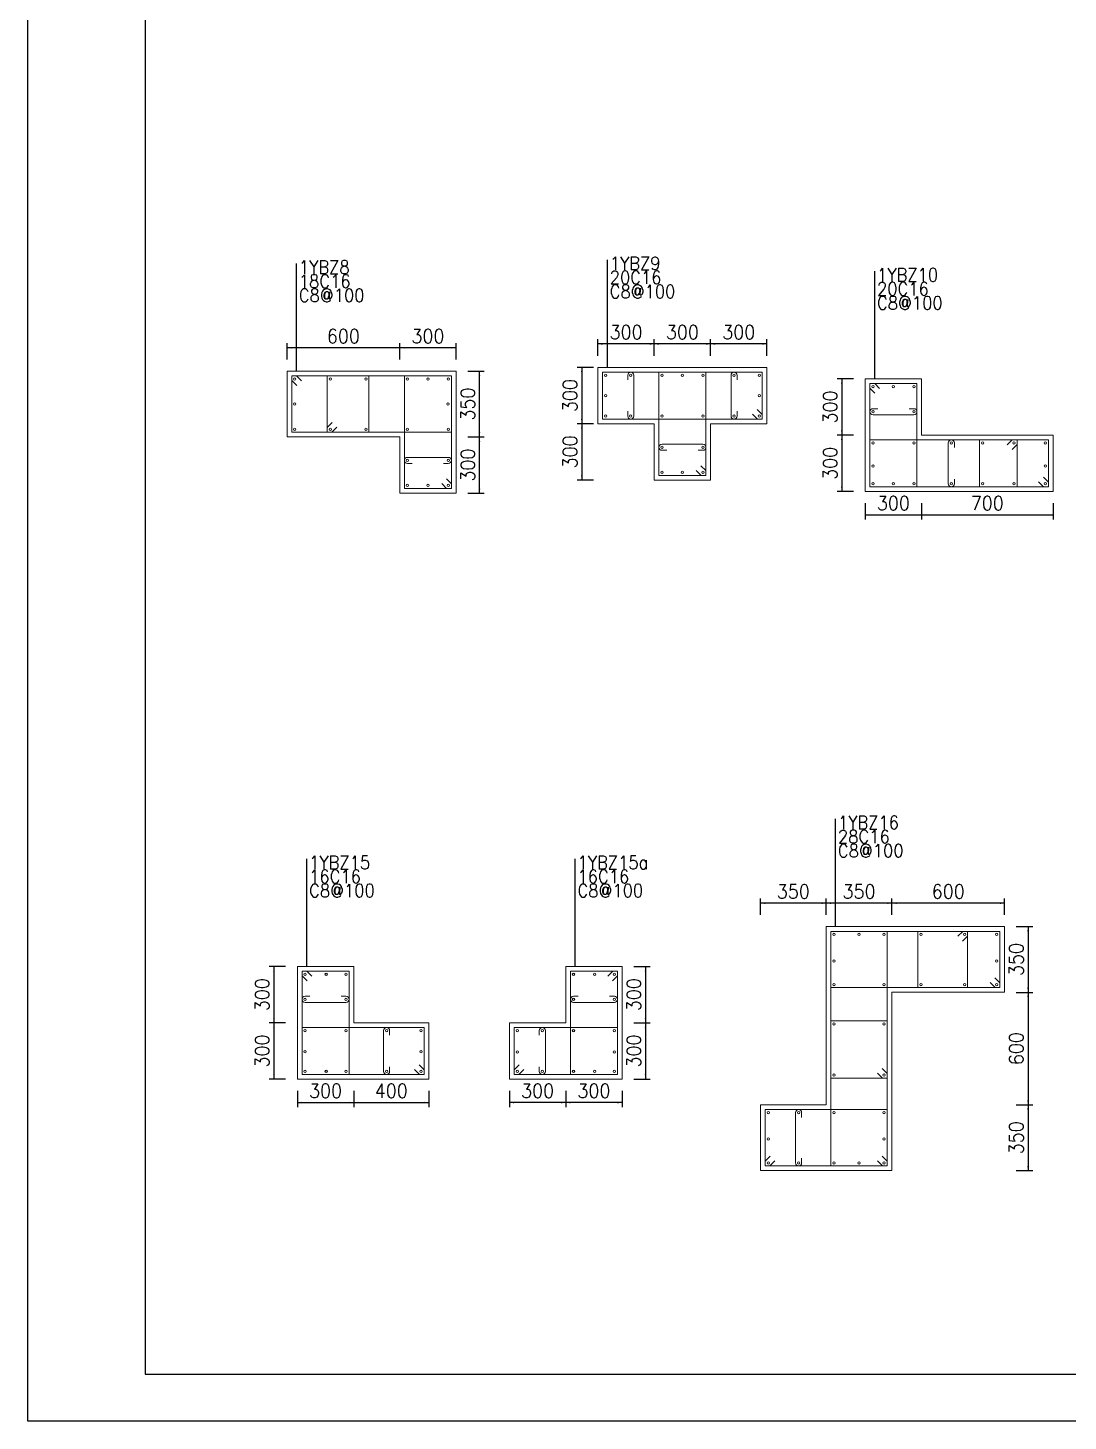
# Model space of a CAD drawing. Extents: x 292423 to 377252, y 106557 to 361882.
# Drawn here: x 292423 to 314585, y 302482 to 332182 of the extents above; entities that cross this region are included whole.
import ezdxf
from ezdxf.enums import TextEntityAlignment as Align

# ---------------------------------------------------------------- set-up
doc = ezdxf.new("R2010")
doc.units = 0
doc.header["$LTSCALE"] = 1000
for name, color, linetype in [('1508', 2, 'Continuous'), ('tk', 7, 'Continuous'), ('Y阴影', 254, 'Continuous')]:
    doc.layers.add(name, color=color, linetype=linetype)
for name, color, linetype, lineweight in [('REIN', 6, 'Continuous', 18), ('Z-柱大样外框', 7, 'ByLayer', 18), ('Z-详图标注', 3, 'Continuous', 18)]:
    doc.layers.add(name, color=color, linetype=linetype, lineweight=lineweight)
doc.styles.get("Standard").update_dxf_attribs({"font": 'standard'})
doc.dimstyles.get("Standard").update_dxf_attribs({"dimtxt": 300, "dimasz": 100, "dimexe": 100, "dimexo": 250, "dimgap": 100, "dimtad": 0, "dimtoh": 1, "dimdec": 0, "dimlfac": 0.25, "dimdsep": 46, "dimcen": 0.09, "dimclrt": 7, "dimadec": 0, "dimazin": 0, "dimtfac": 1, "dimtdec": 4, "dimtofl": 0, "dimtmove": 0, "dimatfit": 3, "dimfxl": 1, "dimtolj": 1, "dimtzin": 0, "dimarcsym": 0})

# ---------------------------------------------------------------- blocks, each defined once
blk = doc.blocks.new('*D387')
at = {"layer": 'Z-详图标注', "color": 0, "linetype": 'ByBlock', "lineweight": -2}
for p, q in [((297914, 312173), (297564, 312173)), ((297664, 312173), (297664, 310973)), ((297914, 310973), (297564, 310973))]:
    blk.add_line(p, q, dxfattribs=at)
for points in [[(297664, 312173), (297681, 312073), (297648, 312073)], [(297664, 310973), (297648, 311073), (297681, 311073)]]:
    blk.add_solid(points, dxfattribs=at)
at = {"layer": 'Z-详图标注', "color": 7, "linetype": 'Continuous', "lineweight": -2, "insert": (297414, 311573), "char_height": 300, "width": 566.67, "attachment_point": 5, "rotation": 90}
blk.add_mtext('300', dxfattribs=at)
blk = doc.blocks.new('*D0')
at = {"layer": 'Z-详图标注', "color": 0, "linetype": 'ByBlock', "lineweight": -2}
for p, q in [((297914, 310973), (297564, 310973)), ((297664, 310973), (297664, 309773)), ((297914, 309773), (297564, 309773))]:
    blk.add_line(p, q, dxfattribs=at)
for points in [[(297664, 310973), (297681, 310873), (297648, 310873)], [(297664, 309773), (297648, 309873), (297681, 309873)]]:
    blk.add_solid(points, dxfattribs=at)
at = {"layer": 'Z-详图标注', "color": 7, "linetype": 'Continuous', "lineweight": -2, "insert": (297414, 310373), "char_height": 300, "width": 566.67, "attachment_point": 5, "rotation": 90}
blk.add_mtext('300', dxfattribs=at)
blk = doc.blocks.new('*D486')
at = {"layer": 'Z-详图标注', "color": 0, "linetype": 'ByBlock', "lineweight": -2}
for p, q in [((298164, 309523), (298164, 309173)), ((299364, 309523), (299364, 309173)), ((298164, 309273), (299364, 309273))]:
    blk.add_line(p, q, dxfattribs=at)
for points in [[(298164, 309273), (298264, 309290), (298264, 309256)], [(299364, 309273), (299264, 309256), (299264, 309290)]]:
    blk.add_solid(points, dxfattribs=at)
at = {"layer": 'Z-详图标注', "color": 7, "linetype": 'Continuous', "lineweight": -2, "insert": (298764, 309523), "char_height": 300, "width": 566.67, "attachment_point": 5}
blk.add_mtext('300', dxfattribs=at)
blk = doc.blocks.new('*D545')
at = {"layer": 'Z-详图标注', "color": 0, "linetype": 'ByBlock', "lineweight": -2}
for p, q in [((299364, 309523), (299364, 309173)), ((300964, 309523), (300964, 309173)), ((299364, 309273), (300964, 309273))]:
    blk.add_line(p, q, dxfattribs=at)
for points in [[(299364, 309273), (299464, 309290), (299464, 309256)], [(300964, 309273), (300864, 309256), (300864, 309290)]]:
    blk.add_solid(points, dxfattribs=at)
at = {"layer": 'Z-详图标注', "color": 7, "linetype": 'Continuous', "lineweight": -2, "insert": (300164, 309523), "char_height": 300, "width": 576.67, "attachment_point": 5}
blk.add_mtext('400', dxfattribs=at)
blk = doc.blocks.new('*D154')
at = {"layer": 'Z-详图标注', "color": 0, "linetype": 'ByBlock', "lineweight": -2}
for p, q in [((313481, 313023), (313831, 313023)), ((313731, 313023), (313731, 311623)), ((313481, 311623), (313831, 311623))]:
    blk.add_line(p, q, dxfattribs=at)
for points in [[(313731, 313023), (313747, 312923), (313714, 312923)], [(313731, 311623), (313714, 311723), (313747, 311723)]]:
    blk.add_solid(points, dxfattribs=at)
at = {"layer": 'Z-详图标注', "color": 7, "linetype": 'Continuous', "lineweight": -2, "insert": (313481, 312323), "char_height": 300, "width": 566.67, "attachment_point": 5, "rotation": 90}
blk.add_mtext('350', dxfattribs=at)
blk = doc.blocks.new('*D649')
at = {"layer": 'Z-详图标注', "color": 0, "linetype": 'ByBlock', "lineweight": -2}
for p, q in [((313481, 311623), (313831, 311623)), ((313731, 311623), (313731, 309223)), ((313481, 309223), (313831, 309223))]:
    blk.add_line(p, q, dxfattribs=at)
for points in [[(313731, 311623), (313747, 311523), (313714, 311523)], [(313731, 309223), (313714, 309323), (313747, 309323)]]:
    blk.add_solid(points, dxfattribs=at)
at = {"layer": 'Z-详图标注', "color": 7, "linetype": 'Continuous', "lineweight": -2, "insert": (313481, 310423), "char_height": 300, "width": 556.67, "attachment_point": 5, "rotation": 90}
blk.add_mtext('600', dxfattribs=at)
blk = doc.blocks.new('*D255')
at = {"layer": 'Z-详图标注', "color": 0, "linetype": 'ByBlock', "lineweight": -2}
for p, q in [((313481, 309223), (313831, 309223)), ((313731, 309223), (313731, 307823)), ((313481, 307823), (313831, 307823))]:
    blk.add_line(p, q, dxfattribs=at)
for points in [[(313731, 309223), (313747, 309123), (313714, 309123)], [(313731, 307823), (313714, 307923), (313747, 307923)]]:
    blk.add_solid(points, dxfattribs=at)
at = {"layer": 'Z-详图标注', "color": 7, "linetype": 'Continuous', "lineweight": -2, "insert": (313481, 308523), "char_height": 300, "width": 566.67, "attachment_point": 5, "rotation": 90}
blk.add_mtext('350', dxfattribs=at)
blk = doc.blocks.new('*D314')
at = {"layer": 'Z-详图标注', "color": 0, "linetype": 'ByBlock', "lineweight": -2}
for p, q in [((310831, 313273), (310831, 313623)), ((313231, 313523), (310831, 313523)), ((313231, 313273), (313231, 313623))]:
    blk.add_line(p, q, dxfattribs=at)
for points in [[(310831, 313523), (310931, 313540), (310931, 313506)], [(313231, 313523), (313131, 313506), (313131, 313540)]]:
    blk.add_solid(points, dxfattribs=at)
at = {"layer": 'Z-详图标注', "color": 7, "linetype": 'Continuous', "lineweight": -2, "insert": (312031, 313773), "char_height": 300, "width": 556.67, "attachment_point": 5}
blk.add_mtext('600', dxfattribs=at)
blk = doc.blocks.new('*D801')
at = {"layer": 'Z-详图标注', "color": 0, "linetype": 'ByBlock', "lineweight": -2}
for p, q in [((309431, 313273), (309431, 313623)), ((310831, 313523), (309431, 313523)), ((310831, 313273), (310831, 313623))]:
    blk.add_line(p, q, dxfattribs=at)
for points in [[(309431, 313523), (309531, 313540), (309531, 313506)], [(310831, 313523), (310731, 313506), (310731, 313540)]]:
    blk.add_solid(points, dxfattribs=at)
at = {"layer": 'Z-详图标注', "color": 7, "linetype": 'Continuous', "lineweight": -2, "insert": (310131, 313773), "char_height": 300, "width": 566.67, "attachment_point": 5}
blk.add_mtext('350', dxfattribs=at)
blk = doc.blocks.new('*D417')
at = {"layer": 'Z-详图标注', "color": 0, "linetype": 'ByBlock', "lineweight": -2}
for p, q in [((308031, 313273), (308031, 313623)), ((309431, 313523), (308031, 313523)), ((309431, 313273), (309431, 313623))]:
    blk.add_line(p, q, dxfattribs=at)
for points in [[(308031, 313523), (308131, 313540), (308131, 313506)], [(309431, 313523), (309331, 313506), (309331, 313540)]]:
    blk.add_solid(points, dxfattribs=at)
at = {"layer": 'Z-详图标注', "color": 7, "linetype": 'Continuous', "lineweight": -2, "insert": (308731, 313773), "char_height": 300, "width": 566.67, "attachment_point": 5}
blk.add_mtext('350', dxfattribs=at)
blk = doc.blocks.new('*D512')
at = {"layer": 'Z-详图标注', "color": 0, "linetype": 'ByBlock', "lineweight": -2}
for p, q in [((305332, 312173), (305682, 312173)), ((305582, 312173), (305582, 310973)), ((305332, 310973), (305682, 310973))]:
    blk.add_line(p, q, dxfattribs=at)
for points in [[(305582, 312173), (305599, 312073), (305565, 312073)], [(305582, 310973), (305565, 311073), (305599, 311073)]]:
    blk.add_solid(points, dxfattribs=at)
at = {"layer": 'Z-详图标注', "color": 7, "linetype": 'Continuous', "lineweight": -2, "insert": (305332, 311573), "char_height": 300, "width": 566.67, "attachment_point": 5, "rotation": 90}
blk.add_mtext('300', dxfattribs=at)
blk = doc.blocks.new('*D118')
at = {"layer": 'Z-详图标注', "color": 0, "linetype": 'ByBlock', "lineweight": -2}
for p, q in [((305332, 310973), (305682, 310973)), ((305582, 310973), (305582, 309773)), ((305332, 309773), (305682, 309773))]:
    blk.add_line(p, q, dxfattribs=at)
for points in [[(305582, 310973), (305599, 310873), (305565, 310873)], [(305582, 309773), (305565, 309873), (305599, 309873)]]:
    blk.add_solid(points, dxfattribs=at)
at = {"layer": 'Z-详图标注', "color": 7, "linetype": 'Continuous', "lineweight": -2, "insert": (305332, 310373), "char_height": 300, "width": 566.67, "attachment_point": 5, "rotation": 90}
blk.add_mtext('300', dxfattribs=at)
blk = doc.blocks.new('*D613')
at = {"layer": 'Z-详图标注', "color": 0, "linetype": 'ByBlock', "lineweight": -2}
for p, q in [((303882, 309523), (303882, 309173)), ((305082, 309523), (305082, 309173)), ((305082, 309273), (303882, 309273))]:
    blk.add_line(p, q, dxfattribs=at)
for points in [[(303882, 309273), (303982, 309290), (303982, 309256)], [(305082, 309273), (304982, 309256), (304982, 309290)]]:
    blk.add_solid(points, dxfattribs=at)
at = {"layer": 'Z-详图标注', "color": 7, "linetype": 'Continuous', "lineweight": -2, "insert": (304482, 309523), "char_height": 300, "width": 566.67, "attachment_point": 5}
blk.add_mtext('300', dxfattribs=at)
blk = doc.blocks.new('*D221')
at = {"layer": 'Z-详图标注', "color": 0, "linetype": 'ByBlock', "lineweight": -2}
for p, q in [((302682, 309523), (302682, 309173)), ((303882, 309523), (303882, 309173)), ((303882, 309273), (302682, 309273))]:
    blk.add_line(p, q, dxfattribs=at)
for points in [[(302682, 309273), (302782, 309290), (302782, 309256)], [(303882, 309273), (303782, 309256), (303782, 309290)]]:
    blk.add_solid(points, dxfattribs=at)
at = {"layer": 'Z-详图标注', "color": 7, "linetype": 'Continuous', "lineweight": -2, "insert": (303282, 309523), "char_height": 300, "width": 566.67, "attachment_point": 5}
blk.add_mtext('300', dxfattribs=at)
blk = doc.blocks.new('A1tk')
at = {"layer": 'tk', "color": 5}
blk.add_lwpolyline([(0, 0), (0, 59400), (84100, 59400), (84100, 0)], close=True, dxfattribs=at)
at = {"layer": 'tk'}
blk.add_lwpolyline([(2500, 1000), (83100, 1000), (83100, 58400), (2500, 58400)], close=True, dxfattribs=at)
blk = doc.blocks.new('*D45')
at = {"layer": 'Z-详图标注', "color": 0, "linetype": 'ByBlock', "lineweight": -2}
for p, q in [((310013, 324700), (309663, 324700)), ((309763, 324700), (309763, 323500)), ((310013, 323500), (309663, 323500))]:
    blk.add_line(p, q, dxfattribs=at)
for points in [[(309763, 324700), (309780, 324600), (309747, 324600)], [(309763, 323500), (309747, 323600), (309780, 323600)]]:
    blk.add_solid(points, dxfattribs=at)
at = {"layer": 'Z-详图标注', "color": 7, "linetype": 'Continuous', "lineweight": -2, "insert": (309513, 324100), "char_height": 300, "width": 566.67, "attachment_point": 5, "rotation": 90}
blk.add_mtext('300', dxfattribs=at)
blk = doc.blocks.new('*D544')
at = {"layer": 'Z-详图标注', "color": 0, "linetype": 'ByBlock', "lineweight": -2}
for p, q in [((310013, 323500), (309663, 323500)), ((309763, 323500), (309763, 322300)), ((310013, 322300), (309663, 322300))]:
    blk.add_line(p, q, dxfattribs=at)
for points in [[(309763, 323500), (309780, 323400), (309747, 323400)], [(309763, 322300), (309747, 322400), (309780, 322400)]]:
    blk.add_solid(points, dxfattribs=at)
at = {"layer": 'Z-详图标注', "color": 7, "linetype": 'Continuous', "lineweight": -2, "insert": (309513, 322900), "char_height": 300, "width": 566.67, "attachment_point": 5, "rotation": 90}
blk.add_mtext('300', dxfattribs=at)
blk = doc.blocks.new('*D152')
at = {"layer": 'Z-详图标注', "color": 0, "linetype": 'ByBlock', "lineweight": -2}
for p, q in [((310263, 322050), (310263, 321700)), ((311463, 322050), (311463, 321700)), ((310263, 321800), (311463, 321800))]:
    blk.add_line(p, q, dxfattribs=at)
for points in [[(310263, 321800), (310363, 321816), (310363, 321783)], [(311463, 321800), (311363, 321783), (311363, 321816)]]:
    blk.add_solid(points, dxfattribs=at)
at = {"layer": 'Z-详图标注', "color": 7, "linetype": 'Continuous', "lineweight": -2, "insert": (310863, 322050), "char_height": 300, "width": 566.67, "attachment_point": 5}
blk.add_mtext('300', dxfattribs=at)
blk = doc.blocks.new('*D645')
at = {"layer": 'Z-详图标注', "color": 0, "linetype": 'ByBlock', "lineweight": -2}
for p, q in [((311463, 322050), (311463, 321700)), ((314263, 322050), (314263, 321700)), ((311463, 321800), (314263, 321800))]:
    blk.add_line(p, q, dxfattribs=at)
for points in [[(311463, 321800), (311563, 321816), (311563, 321783)], [(314263, 321800), (314163, 321783), (314163, 321816)]]:
    blk.add_solid(points, dxfattribs=at)
at = {"layer": 'Z-详图标注', "color": 7, "linetype": 'Continuous', "lineweight": -2, "insert": (312863, 322050), "char_height": 300, "width": 566.67, "attachment_point": 5}
blk.add_mtext('700', dxfattribs=at)
blk = doc.blocks.new('*D5')
at = {"layer": 'Z-详图标注', "color": 0, "linetype": 'ByBlock', "lineweight": -2}
for p, q in [((306968, 325194), (306968, 325544)), ((308168, 325194), (308168, 325544)), ((308168, 325444), (306968, 325444))]:
    blk.add_line(p, q, dxfattribs=at)
for points in [[(306968, 325444), (307068, 325460), (307068, 325427)], [(308168, 325444), (308068, 325427), (308068, 325460)]]:
    blk.add_solid(points, dxfattribs=at)
at = {"layer": 'Z-详图标注', "color": 7, "linetype": 'Continuous', "lineweight": -2, "insert": (307568, 325694), "char_height": 300, "width": 566.67, "attachment_point": 5}
blk.add_mtext('300', dxfattribs=at)
blk = doc.blocks.new('*D502')
at = {"layer": 'Z-详图标注', "color": 0, "linetype": 'ByBlock', "lineweight": -2}
for p, q in [((305768, 325194), (305768, 325544)), ((306968, 325194), (306968, 325544)), ((306968, 325444), (305768, 325444))]:
    blk.add_line(p, q, dxfattribs=at)
for points in [[(305768, 325444), (305868, 325460), (305868, 325427)], [(306968, 325444), (306868, 325427), (306868, 325460)]]:
    blk.add_solid(points, dxfattribs=at)
at = {"layer": 'Z-详图标注', "color": 7, "linetype": 'Continuous', "lineweight": -2, "insert": (306368, 325694), "char_height": 300, "width": 566.67, "attachment_point": 5}
blk.add_mtext('300', dxfattribs=at)
blk = doc.blocks.new('*D392')
at = {"layer": 'Z-详图标注', "color": 0, "linetype": 'ByBlock', "lineweight": -2}
for p, q in [((304568, 325194), (304568, 325544)), ((305768, 325194), (305768, 325544)), ((305768, 325444), (304568, 325444))]:
    blk.add_line(p, q, dxfattribs=at)
for points in [[(304568, 325444), (304668, 325460), (304668, 325427)], [(305768, 325444), (305668, 325427), (305668, 325460)]]:
    blk.add_solid(points, dxfattribs=at)
at = {"layer": 'Z-详图标注', "color": 7, "linetype": 'Continuous', "lineweight": -2, "insert": (305168, 325694), "char_height": 300, "width": 566.67, "attachment_point": 5}
blk.add_mtext('300', dxfattribs=at)
blk = doc.blocks.new('*D4')
at = {"layer": 'Z-详图标注', "color": 0, "linetype": 'ByBlock', "lineweight": -2}
for p, q in [((304473, 324944), (304123, 324944)), ((304223, 324944), (304223, 323744)), ((304473, 323744), (304123, 323744))]:
    blk.add_line(p, q, dxfattribs=at)
for points in [[(304223, 324944), (304240, 324844), (304207, 324844)], [(304223, 323744), (304207, 323844), (304240, 323844)]]:
    blk.add_solid(points, dxfattribs=at)
at = {"layer": 'Z-详图标注', "color": 7, "linetype": 'Continuous', "lineweight": -2, "insert": (303973, 324344), "char_height": 300, "width": 566.67, "attachment_point": 5, "rotation": 90}
blk.add_mtext('300', dxfattribs=at)
blk = doc.blocks.new('*D490')
at = {"layer": 'Z-详图标注', "color": 0, "linetype": 'ByBlock', "lineweight": -2}
for p, q in [((304473, 323744), (304123, 323744)), ((304223, 323744), (304223, 322544)), ((304473, 322544), (304123, 322544))]:
    blk.add_line(p, q, dxfattribs=at)
for points in [[(304223, 323744), (304240, 323644), (304207, 323644)], [(304223, 322544), (304207, 322644), (304240, 322644)]]:
    blk.add_solid(points, dxfattribs=at)
at = {"layer": 'Z-详图标注', "color": 7, "linetype": 'Continuous', "lineweight": -2, "insert": (303973, 323144), "char_height": 300, "width": 566.67, "attachment_point": 5, "rotation": 90}
blk.add_mtext('300', dxfattribs=at)
blk = doc.blocks.new('*D797')
at = {"layer": 'Z-详图标注', "color": 0, "linetype": 'ByBlock', "lineweight": -2}
for p, q in [((301795, 323462), (302145, 323462)), ((302045, 322262), (302045, 323462)), ((301795, 322262), (302145, 322262))]:
    blk.add_line(p, q, dxfattribs=at)
for points in [[(302045, 323462), (302061, 323362), (302028, 323362)], [(302045, 322262), (302028, 322362), (302061, 322362)]]:
    blk.add_solid(points, dxfattribs=at)
at = {"layer": 'Z-详图标注', "color": 7, "linetype": 'Continuous', "lineweight": -2, "insert": (301795, 322862), "char_height": 300, "width": 566.67, "attachment_point": 5, "rotation": 90}
blk.add_mtext('300', dxfattribs=at)
blk = doc.blocks.new('*D855')
at = {"layer": 'Z-详图标注', "color": 0, "linetype": 'ByBlock', "lineweight": -2}
for p, q in [((301795, 324862), (302145, 324862)), ((302045, 323462), (302045, 324862)), ((301795, 323462), (302145, 323462))]:
    blk.add_line(p, q, dxfattribs=at)
for points in [[(302045, 324862), (302061, 324762), (302028, 324762)], [(302045, 323462), (302028, 323562), (302061, 323562)]]:
    blk.add_solid(points, dxfattribs=at)
at = {"layer": 'Z-详图标注', "color": 7, "linetype": 'Continuous', "lineweight": -2, "insert": (301795, 324162), "char_height": 300, "width": 566.67, "attachment_point": 5, "rotation": 90}
blk.add_mtext('350', dxfattribs=at)
blk = doc.blocks.new('*D471')
at = {"layer": 'Z-详图标注', "color": 0, "linetype": 'ByBlock', "lineweight": -2}
for p, q in [((300345, 325112), (300345, 325462)), ((301545, 325362), (300345, 325362)), ((301545, 325112), (301545, 325462))]:
    blk.add_line(p, q, dxfattribs=at)
for points in [[(300345, 325362), (300445, 325379), (300445, 325346)], [(301545, 325362), (301445, 325346), (301445, 325379)]]:
    blk.add_solid(points, dxfattribs=at)
at = {"layer": 'Z-详图标注', "color": 7, "linetype": 'Continuous', "lineweight": -2, "insert": (300945, 325612), "char_height": 300, "width": 566.67, "attachment_point": 5}
blk.add_mtext('300', dxfattribs=at)
blk = doc.blocks.new('*D88')
at = {"layer": 'Z-详图标注', "color": 0, "linetype": 'ByBlock', "lineweight": -2}
for p, q in [((297945, 325112), (297945, 325462)), ((300345, 325362), (297945, 325362)), ((300345, 325112), (300345, 325462))]:
    blk.add_line(p, q, dxfattribs=at)
for points in [[(297945, 325362), (298045, 325379), (298045, 325346)], [(300345, 325362), (300245, 325346), (300245, 325379)]]:
    blk.add_solid(points, dxfattribs=at)
at = {"layer": 'Z-详图标注', "color": 7, "linetype": 'Continuous', "lineweight": -2, "insert": (299145, 325612), "char_height": 300, "width": 556.67, "attachment_point": 5}
blk.add_mtext('600', dxfattribs=at)

msp = doc.modelspace()

# ---------------------------------------------------------------- linework, layer by layer
at = {"layer": 'REIN', "color": 6}
for points in [[(298150.8, 324556.2), (298044.7, 324662.3), (298044.7, 324762.3), (301444.7, 324762.3), (301444.7, 323562.3), (298044.7, 323562.3), (298044.7, 324762.3), (298144.7, 324762.3), (298250.8, 324656.2)], [(299007.4, 323668.3), (298901.4, 323562.3), (298801.4, 323562.3), (298801.4, 324762.3), (299688, 324762.3), (299688, 323562.3), (298801.4, 323562.3), (298801.4, 323662.3), (298907.4, 323768.3)], [(301338.6, 322568.3), (301444.7, 322462.3), (301444.7, 322362.3), (300444.7, 322362.3), (300444.7, 324762.3), (301444.7, 324762.3), (301444.7, 322362.3), (301344.7, 322362.3), (301238.6, 322468.3)], [(307962.1, 324049.6), (308068.2, 323943.5), (308068.2, 323843.5), (304668.2, 323843.5), (304668.2, 324843.5), (308068.2, 324843.5), (308068.2, 323843.5), (307968.2, 323843.5), (307862.1, 323949.6)], [(306762.1, 322849.6), (306868.2, 322743.5), (306868.2, 322643.5), (305868.2, 322643.5), (305868.2, 324843.5), (306868.2, 324843.5), (306868.2, 322643.5), (306768.2, 322643.5), (306662.1, 322749.6)], [(310469.4, 324393.6), (310363.4, 324499.7), (310363.4, 324599.7), (311363.4, 324599.7), (311363.4, 322399.7), (310363.4, 322399.7), (310363.4, 324599.7), (310463.4, 324599.7), (310569.4, 324493.6)], [(314057.3, 322605.8), (314163.4, 322499.7), (314163.4, 322399.7), (310363.4, 322399.7), (310363.4, 323399.7), (314163.4, 323399.7), (314163.4, 322399.7), (314063.4, 322399.7), (313957.3, 322505.8)], [(313289.8, 323293.6), (313395.9, 323399.7), (313495.9, 323399.7), (313495.9, 322399.7), (312698.4, 322399.7), (312698.4, 323399.7), (313495.9, 323399.7), (313495.9, 323299.7), (313389.8, 323193.6)], [(313024.5, 311929.2), (313130.6, 311823.1), (313130.6, 311723.1), (309530.6, 311723.1), (309530.6, 312923.1), (313130.6, 312923.1), (313130.6, 311723.1), (313030.6, 311723.1), (312924.5, 311829.2)], [(310624.5, 308129.2), (310730.6, 308023.1), (310730.6, 307923.1), (309530.6, 307923.1), (309530.6, 312923.1), (310730.6, 312923.1), (310730.6, 307923.1), (310630.6, 307923.1), (310524.5, 308029.2)], [(312237.7, 312817.1), (312343.7, 312923.1), (312443.7, 312923.1), (312443.7, 311723.1), (311382.6, 311723.1), (311382.6, 312923.1), (312443.7, 312923.1), (312443.7, 312823.1), (312337.7, 312717.1)], [(298370.2, 311867.1), (298264.2, 311973.1), (298264.2, 312073.1), (299264.2, 312073.1), (299264.2, 309873.1), (298264.2, 309873.1), (298264.2, 312073.1), (298364.2, 312073.1), (298470.2, 311967.1)], [(304876, 311867.1), (304982, 311973.1), (304982, 312073.1), (303982, 312073.1), (303982, 309873.1), (304982, 309873.1), (304982, 312073.1), (304882, 312073.1), (304776, 311967.1)], [(310624.5, 310000.8), (310730.6, 309894.7), (310730.6, 309794.7), (309530.6, 309794.7), (309530.6, 311014.7), (310730.6, 311014.7), (310730.6, 309794.7), (310630.6, 309794.7), (310524.5, 309900.8)], [(300758.1, 310079.2), (300864.2, 309973.1), (300864.2, 309873.1), (298264.2, 309873.1), (298264.2, 310873.1), (300864.2, 310873.1), (300864.2, 309873.1), (300764.2, 309873.1), (300658.1, 309979.2)], [(302888.1, 310079.2), (302782, 309973.1), (302782, 309873.1), (304982, 309873.1), (304982, 310873.1), (302782, 310873.1), (302782, 309873.1), (302882, 309873.1), (302988.1, 309979.2)], [(308336.7, 308029.2), (308230.6, 307923.1), (308130.6, 307923.1), (308130.6, 309123.1), (310730.6, 309123.1), (310730.6, 307923.1), (308130.6, 307923.1), (308130.6, 308023.1), (308236.7, 308129.2)]]:
    msp.add_lwpolyline(points, dxfattribs=at)
for points in [[(298084.7, 324697.3, 1), (298134.7, 324697.3, 1)], [(298841.4, 324697.3, 1), (298891.4, 324697.3, 1)], [(299598, 324697.3, 1), (299648, 324697.3, 1)], [(300484.7, 324697.3, 1), (300534.7, 324697.3, 1)], [(300919.7, 324697.3, 1), (300969.7, 324697.3, 1)], [(301354.7, 324697.3, 1), (301404.7, 324697.3, 1)], [(304708.2, 324778.5, 1), (304758.2, 324778.5, 1)], [(305243.2, 324778.5, 1), (305293.2, 324778.5, 1)], [(305908.2, 324778.5, 1), (305958.2, 324778.5, 1)], [(306343.2, 324778.5, 1), (306393.2, 324778.5, 1)], [(306778.2, 324778.5, 1), (306828.2, 324778.5, 1)], [(307443.2, 324778.5, 1), (307493.2, 324778.5, 1)], [(307978.2, 324778.5, 1), (308028.2, 324778.5, 1)], [(304708.2, 324343.5, 1), (304758.2, 324343.5, 1)], [(307978.2, 324343.5, 1), (308028.2, 324343.5, 1)], [(310403.4, 324534.7, 1), (310453.4, 324534.7, 1)], [(310835.3, 324534.7, 1), (310885.3, 324534.7, 1)], [(311273.4, 324534.7, 1), (311323.4, 324534.7, 1)], [(298084.7, 324162.3, 1), (298134.7, 324162.3, 1)], [(301347.9, 324162.3, 1), (301397.9, 324162.3, 1)], [(304708.2, 323908.5, 1), (304758.2, 323908.5, 1)], [(305243.2, 323908.5, 1), (305293.2, 323908.5, 1)], [(305908.2, 323908.5, 1), (305958.2, 323908.5, 1)], [(306778.2, 323908.5, 1), (306828.2, 323908.5, 1)], [(307443.2, 323908.5, 1), (307493.2, 323908.5, 1)], [(307978.2, 323908.5, 1), (308028.2, 323908.5, 1)], [(310403.4, 323999.7, 1), (310453.4, 323999.7, 1)], [(311273.4, 323999.7, 1), (311323.4, 323999.7, 1)], [(298084.7, 323627.3, 1), (298134.7, 323627.3, 1)], [(298841.4, 323627.3, 1), (298891.4, 323627.3, 1)], [(299598, 323627.3, 1), (299648, 323627.3, 1)], [(300484.7, 323627.3, 1), (300534.7, 323627.3, 1)], [(301354.7, 323627.3, 1), (301404.7, 323627.3, 1)], [(305908.2, 323243.5, 1), (305958.2, 323243.5, 1)], [(306778.2, 323243.5, 1), (306828.2, 323243.5, 1)], [(310403.4, 323334.7, 1), (310453.4, 323334.7, 1)], [(311273.4, 323334.7, 1), (311323.4, 323334.7, 1)], [(312070.9, 323334.7, 1), (312120.9, 323334.7, 1)], [(312738.4, 323334.7, 1), (312788.4, 323334.7, 1)], [(313405.9, 323334.7, 1), (313455.9, 323334.7, 1)], [(314073.4, 323334.7, 1), (314123.4, 323334.7, 1)], [(300484.7, 322962.3, 1), (300534.7, 322962.3, 1)], [(301354.7, 322962.3, 1), (301404.7, 322962.3, 1)], [(310403.4, 322842.6, 1), (310453.4, 322842.6, 1)], [(314073.4, 322842.6, 1), (314123.4, 322842.6, 1)], [(305908.2, 322708.5, 1), (305958.2, 322708.5, 1)], [(306343.2, 322708.5, 1), (306393.2, 322708.5, 1)], [(306778.2, 322708.5, 1), (306828.2, 322708.5, 1)], [(300484.7, 322427.3, 1), (300534.7, 322427.3, 1)], [(300919.7, 322427.3, 1), (300969.7, 322427.3, 1)], [(301354.7, 322427.3, 1), (301404.7, 322427.3, 1)], [(310403.4, 322464.7, 1), (310453.4, 322464.7, 1)], [(310835.3, 322464.7, 1), (310885.3, 322464.7, 1)], [(311273.4, 322464.7, 1), (311323.4, 322464.7, 1)], [(312070.9, 322464.7, 1), (312120.9, 322464.7, 1)], [(312738.4, 322464.7, 1), (312788.4, 322464.7, 1)], [(313405.9, 322464.7, 1), (313455.9, 322464.7, 1)], [(314073.4, 322464.7, 1), (314123.4, 322464.7, 1)], [(309570.6, 312858.1, 1), (309620.6, 312858.1, 1)], [(310105, 312858.1, 1), (310155, 312858.1, 1)], [(310640.6, 312858.1, 1), (310690.6, 312858.1, 1)], [(311422.6, 312858.1, 1), (311472.6, 312858.1, 1)], [(312353.7, 312858.1, 1), (312403.7, 312858.1, 1)], [(313040.6, 312858.1, 1), (313090.6, 312858.1, 1)], [(309570.6, 312288.2, 1), (309620.6, 312288.2, 1)], [(313040.6, 312288.2, 1), (313090.6, 312288.2, 1)], [(298304.2, 312008.1, 1), (298354.2, 312008.1, 1)], [(298752.6, 312008.1, 1), (298802.6, 312008.1, 1)], [(299174.2, 312008.1, 1), (299224.2, 312008.1, 1)], [(304072, 312008.1, -1), (304022, 312008.1, -1)], [(304523.3, 312008.1, -1), (304473.3, 312008.1, -1)], [(304942, 312008.1, -1), (304892, 312008.1, -1)], [(309570.6, 311788.1, 1), (309620.6, 311788.1, 1)], [(310640.6, 311788.1, 1), (310690.6, 311788.1, 1)], [(311422.6, 311788.1, 1), (311472.6, 311788.1, 1)], [(312353.7, 311788.1, 1), (312403.7, 311788.1, 1)], [(313040.6, 311788.1, 1), (313090.6, 311788.1, 1)], [(298304.2, 311473.1, 1), (298354.2, 311473.1, 1)], [(299174.2, 311473.1, 1), (299224.2, 311473.1, 1)], [(304072, 311473.1, -1), (304022, 311473.1, -1)], [(304942, 311473.1, -1), (304892, 311473.1, -1)], [(309570.6, 310949.7, 1), (309620.6, 310949.7, 1)], [(310640.6, 310949.7, 1), (310690.6, 310949.7, 1)], [(298304.2, 310808.1, 1), (298354.2, 310808.1, 1)], [(299174.2, 310808.1, 1), (299224.2, 310808.1, 1)], [(300039.2, 310808.1, 1), (300089.2, 310808.1, 1)], [(300774.2, 310808.1, 1), (300824.2, 310808.1, 1)], [(302872, 310808.1, -1), (302822, 310808.1, -1)], [(303407, 310808.1, -1), (303357, 310808.1, -1)], [(304072, 310808.1, -1), (304022, 310808.1, -1)], [(304942, 310808.1, -1), (304892, 310808.1, -1)], [(298304.2, 310357.9, 1), (298354.2, 310357.9, 1)], [(300774.2, 310357.9, 1), (300824.2, 310357.9, 1)], [(302872, 310351.2, -1), (302822, 310351.2, -1)], [(304942, 310351.2, -1), (304892, 310351.2, -1)], [(298304.2, 309938.1, 1), (298354.2, 309938.1, 1)], [(298752.6, 309938.1, 1), (298802.6, 309938.1, 1)], [(299174.2, 309938.1, 1), (299224.2, 309938.1, 1)], [(300039.2, 309938.1, 1), (300089.2, 309938.1, 1)], [(300774.2, 309938.1, 1), (300824.2, 309938.1, 1)], [(302872, 309938.1, -1), (302822, 309938.1, -1)], [(303407, 309938.1, -1), (303357, 309938.1, -1)], [(304072, 309938.1, -1), (304022, 309938.1, -1)], [(304523.3, 309938.1, -1), (304473.3, 309938.1, -1)], [(304942, 309938.1, -1), (304892, 309938.1, -1)], [(309570.6, 309859.7, 1), (309620.6, 309859.7, 1)], [(310640.6, 309859.7, 1), (310690.6, 309859.7, 1)], [(308170.6, 309058.1, 1), (308220.6, 309058.1, 1)], [(308817.3, 309058.1, 1), (308867.3, 309058.1, 1)], [(309570.6, 309058.1, 1), (309620.6, 309058.1, 1)], [(310640.6, 309058.1, 1), (310690.6, 309058.1, 1)], [(308170.6, 308496.9, 1), (308220.6, 308496.9, 1)], [(310640.6, 308496.9, 1), (310690.6, 308496.9, 1)], [(308170.6, 307988.1, 1), (308220.6, 307988.1, 1)], [(308817.3, 307988.1, 1), (308867.3, 307988.1, 1)], [(309570.6, 307988.1, 1), (309620.6, 307988.1, 1)], [(310105, 307988.1, 1), (310155, 307988.1, 1)], [(310640.6, 307988.1, 1), (310690.6, 307988.1, 1)]]:
    msp.add_lwpolyline(points, format="xyb", close=True, dxfattribs=at)
for points in [[(305203.2, 324678.5), (305203.2, 324778.5, -1), (305333.2, 324778.5), (305333.2, 323908.5, -1), (305203.2, 323908.5), (305203.2, 324008.5)], [(307533.2, 324008.5), (307533.2, 323908.5, -1), (307403.2, 323908.5), (307403.2, 324778.5, -1), (307533.2, 324778.5), (307533.2, 324678.5)], [(311198.4, 324064.7), (311298.4, 324064.7, -1), (311298.4, 323934.7), (310428.4, 323934.7, -1), (310428.4, 324064.7), (310528.4, 324064.7)], [(306033.2, 323178.5), (305933.2, 323178.5, -1), (305933.2, 323308.5), (306803.2, 323308.5, -1), (306803.2, 323178.5), (306703.2, 323178.5)], [(312160.9, 322564.7), (312160.9, 322464.7, -1), (312030.9, 322464.7), (312030.9, 323334.7, -1), (312160.9, 323334.7), (312160.9, 323234.7)], [(300609.7, 322897.3), (300509.7, 322897.3, -1), (300509.7, 323027.3), (301379.7, 323027.3, -1), (301379.7, 322897.3), (301279.7, 322897.3)], [(299099.2, 311538.1), (299199.2, 311538.1, -1), (299199.2, 311408.1), (298329.2, 311408.1, -1), (298329.2, 311538.1), (298429.2, 311538.1)], [(304147, 311538.1), (304047, 311538.1, 1), (304047, 311408.1), (304917, 311408.1, 1), (304917, 311538.1), (304817, 311538.1)], [(300129.2, 310038.1), (300129.2, 309938.1, -1), (299999.2, 309938.1), (299999.2, 310808.1, -1), (300129.2, 310808.1), (300129.2, 310708.1)], [(303317, 310038.1), (303317, 309938.1, 1), (303447, 309938.1), (303447, 310808.1, 1), (303317, 310808.1), (303317, 310708.1)], [(308907.3, 308088.1), (308907.3, 307988.1, -1), (308777.3, 307988.1), (308777.3, 309058.1, -1), (308907.3, 309058.1), (308907.3, 308958.1)]]:
    msp.add_lwpolyline(points, format="xyb", dxfattribs=at)
at = {"layer": 'Y阴影'}
for p, q in [((298144.7, 324857.3), (298144.7, 327157.3)), ((304768.2, 324938.5), (304768.2, 327238.5)), ((310463.4, 324694.7), (310463.4, 326994.7)), ((309630.6, 313018.1), (309630.6, 315318.1)), ((298364.2, 312168.1), (298364.2, 314468.1)), ((304082, 312168.1), (304082, 314468.1))]:
    msp.add_line(p, q, dxfattribs=at)
at = {"layer": 'Z-柱大样外框'}
for points in [[(305768.2, 323743.5), (304568.2, 323743.5), (304568.2, 324943.5), (308168.2, 324943.5), (308168.2, 323743.5), (306968.2, 323743.5), (306968.2, 322543.5), (305768.2, 322543.5)], [(297944.7, 324862.3), (297944.7, 323462.3), (300344.7, 323462.3), (300344.7, 322262.3), (301544.7, 322262.3), (301544.7, 324862.3), (297944.7, 324862.3)], [(310263.4, 324699.7), (310263.4, 322299.7), (314263.4, 322299.7), (314263.4, 323499.7), (311463.4, 323499.7), (311463.4, 324699.7), (310263.4, 324699.7)], [(308030.6, 307823.1), (310830.6, 307823.1), (310830.6, 311623.1), (313230.6, 311623.1), (313230.6, 313023.1), (309430.6, 313023.1), (309430.6, 309223.1), (308030.6, 309223.1)], [(298164.2, 312173.1), (298164.2, 309773.1), (300964.2, 309773.1), (300964.2, 310973.1), (299364.2, 310973.1), (299364.2, 312173.1), (298164.2, 312173.1)], [(305082, 312173.1), (305082, 309773.1), (302682, 309773.1), (302682, 310973.1), (303882, 310973.1), (303882, 312173.1), (305082, 312173.1)]]:
    msp.add_lwpolyline(points, close=True, dxfattribs=at)

# ---------------------------------------------------------------- block references
at = {"layer": '1508'}
msp.add_blockref('A1tk', (292422.6, 302482.4), dxfattribs=at)

# ---------------------------------------------------------------- texts
at = {"layer": 'Y阴影'}
for s, p in [('1YBZ9', (304818.2, 326938.5)), ('1YBZ8', (298194.7, 326857.3)), ('20C16', (304818.2, 326638.5)), ('1YBZ10', (310513.4, 326694.7)), ('18C16', (298194.7, 326557.3)), ('C8@100', (304818.2, 326338.5)), ('20C16', (310513.4, 326394.7)), ('C8@100', (298194.7, 326257.3)), ('C8@100', (310513.4, 326094.7)), ('1YBZ16', (309680.6, 315018.1)), ('28C16', (309680.6, 314718.1)), ('1YBZ15', (298414.2, 314168.1)), ('1YBZ15a', (304132, 314168.1)), ('C8@100', (309680.6, 314418.1)), ('16C16', (298414.2, 313868.1)), ('16C16', (304132, 313868.1)), ('C8@100', (298414.2, 313568.1)), ('C8@100', (304132, 313568.1))]:
    msp.add_text(s, height=280, dxfattribs=at).set_placement(p, align=Align.BOTTOM_LEFT)

# ---------------------------------------------------------------- dimensions: what is measured, and where the dimension line sits
at = {"layer": 'Z-详图标注'}
for base, p1, p2, angle, picture, middle in [((297944.7, 325362.3), (300344.7, 324862.3), (297944.7, 324862.3), 180, '*D88', (299144.7, 325612.3)), ((300344.7, 325362.3), (301544.7, 324862.3), (300344.7, 324862.3), 180, '*D471', (300944.7, 325612.3)), ((304568.2, 325443.5), (305768.2, 324943.5), (304568.2, 324943.5), 180, '*D392', (305168.2, 325693.5)), ((305768.2, 325443.5), (306968.2, 324943.5), (305768.2, 324943.5), 180, '*D502', (306368.2, 325693.5)), ((306968.2, 325443.5), (308168.2, 324943.5), (306968.2, 324943.5), 180, '*D5', (307568.2, 325693.5)), ((304223.3, 323743.5), (304723.3, 324943.5), (304723.3, 323743.5), 270, '*D4', (303973.3, 324343.5)), ((302044.7, 324862.3), (301544.7, 323462.3), (301544.7, 324862.3), 90, '*D855', (301794.7, 324162.3)), ((309763.4, 323499.7), (310263.4, 324699.7), (310263.4, 323499.7), 270, '*D45', (309513.4, 324099.7)), ((304223.3, 322543.5), (304723.3, 323743.5), (304723.3, 322543.5), 270, '*D490', (303973.3, 323143.5)), ((302044.7, 323462.3), (301544.7, 322262.3), (301544.7, 323462.3), 90, '*D797', (301794.7, 322862.3)), ((309763.4, 322299.7), (310263.4, 323499.7), (310263.4, 322299.7), 270, '*D544', (309513.4, 322899.7)), ((308030.6, 313523.1), (309430.6, 313023.1), (308030.6, 313023.1), 180, '*D417', (308730.6, 313773.1)), ((309430.6, 313523.1), (310830.6, 313023.1), (309430.6, 313023.1), 180, '*D801', (310130.6, 313773.1)), ((310830.6, 313523.1), (313230.6, 313023.1), (310830.6, 313023.1), 180, '*D314', (312030.6, 313773.1)), ((313730.6, 311623.1), (313230.6, 313023.1), (313230.6, 311623.1), 270, '*D154', (313480.6, 312323.1)), ((297664.2, 310973.1), (298164.2, 312173.1), (298164.2, 310973.1), 270, '*D387', (297414.2, 311573.1)), ((305582, 310973.1), (305082, 312173.1), (305082, 310973.1), 270, '*D512', (305332, 311573.1)), ((313730.6, 309223.1), (313230.6, 311623.1), (313230.6, 309223.1), 270, '*D649', (313480.6, 310423.1)), ((297664.2, 309773.1), (298164.2, 310973.1), (298164.2, 309773.1), 270, '*D0', (297414.2, 310373.1)), ((305582, 309773.1), (305082, 310973.1), (305082, 309773.1), 270, '*D118', (305332, 310373.1)), ((302682, 309273.1), (303882, 309773.1), (302682, 309773.1), 180, '*D221', (303282, 309523.1)), ((303882, 309273.1), (305082, 309773.1), (303882, 309773.1), 180, '*D613', (304482, 309523.1)), ((313730.6, 307823.1), (313230.6, 309223.1), (313230.6, 307823.1), 270, '*D255', (313480.6, 308523.1))]:
    dim = msp.add_linear_dim(base=base, p1=p1, p2=p2, angle=angle, dimstyle='Standard', dxfattribs=at)
    dim.commit()
    dim.dimension.update_dxf_attribs({"geometry": picture, "text_midpoint": middle})
for base, p1, p2, picture, middle in [((311463.4, 321799.7), (310263.4, 322299.7), (311463.4, 322299.7), '*D152', (310863.4, 322049.7)), ((314263.4, 321799.7), (311463.4, 322299.7), (314263.4, 322299.7), '*D645', (312863.4, 322049.7)), ((299364.2, 309273.1), (298164.2, 309773.1), (299364.2, 309773.1), '*D486', (298764.2, 309523.1)), ((300964.2, 309273.1), (299364.2, 309773.1), (300964.2, 309773.1), '*D545', (300164.2, 309523.1))]:
    dim = msp.add_linear_dim(base=base, p1=p1, p2=p2, dimstyle='Standard', dxfattribs=at)
    dim.commit()
    dim.dimension.update_dxf_attribs({"geometry": picture, "text_midpoint": middle})

doc.saveas('drawing.dxf')
